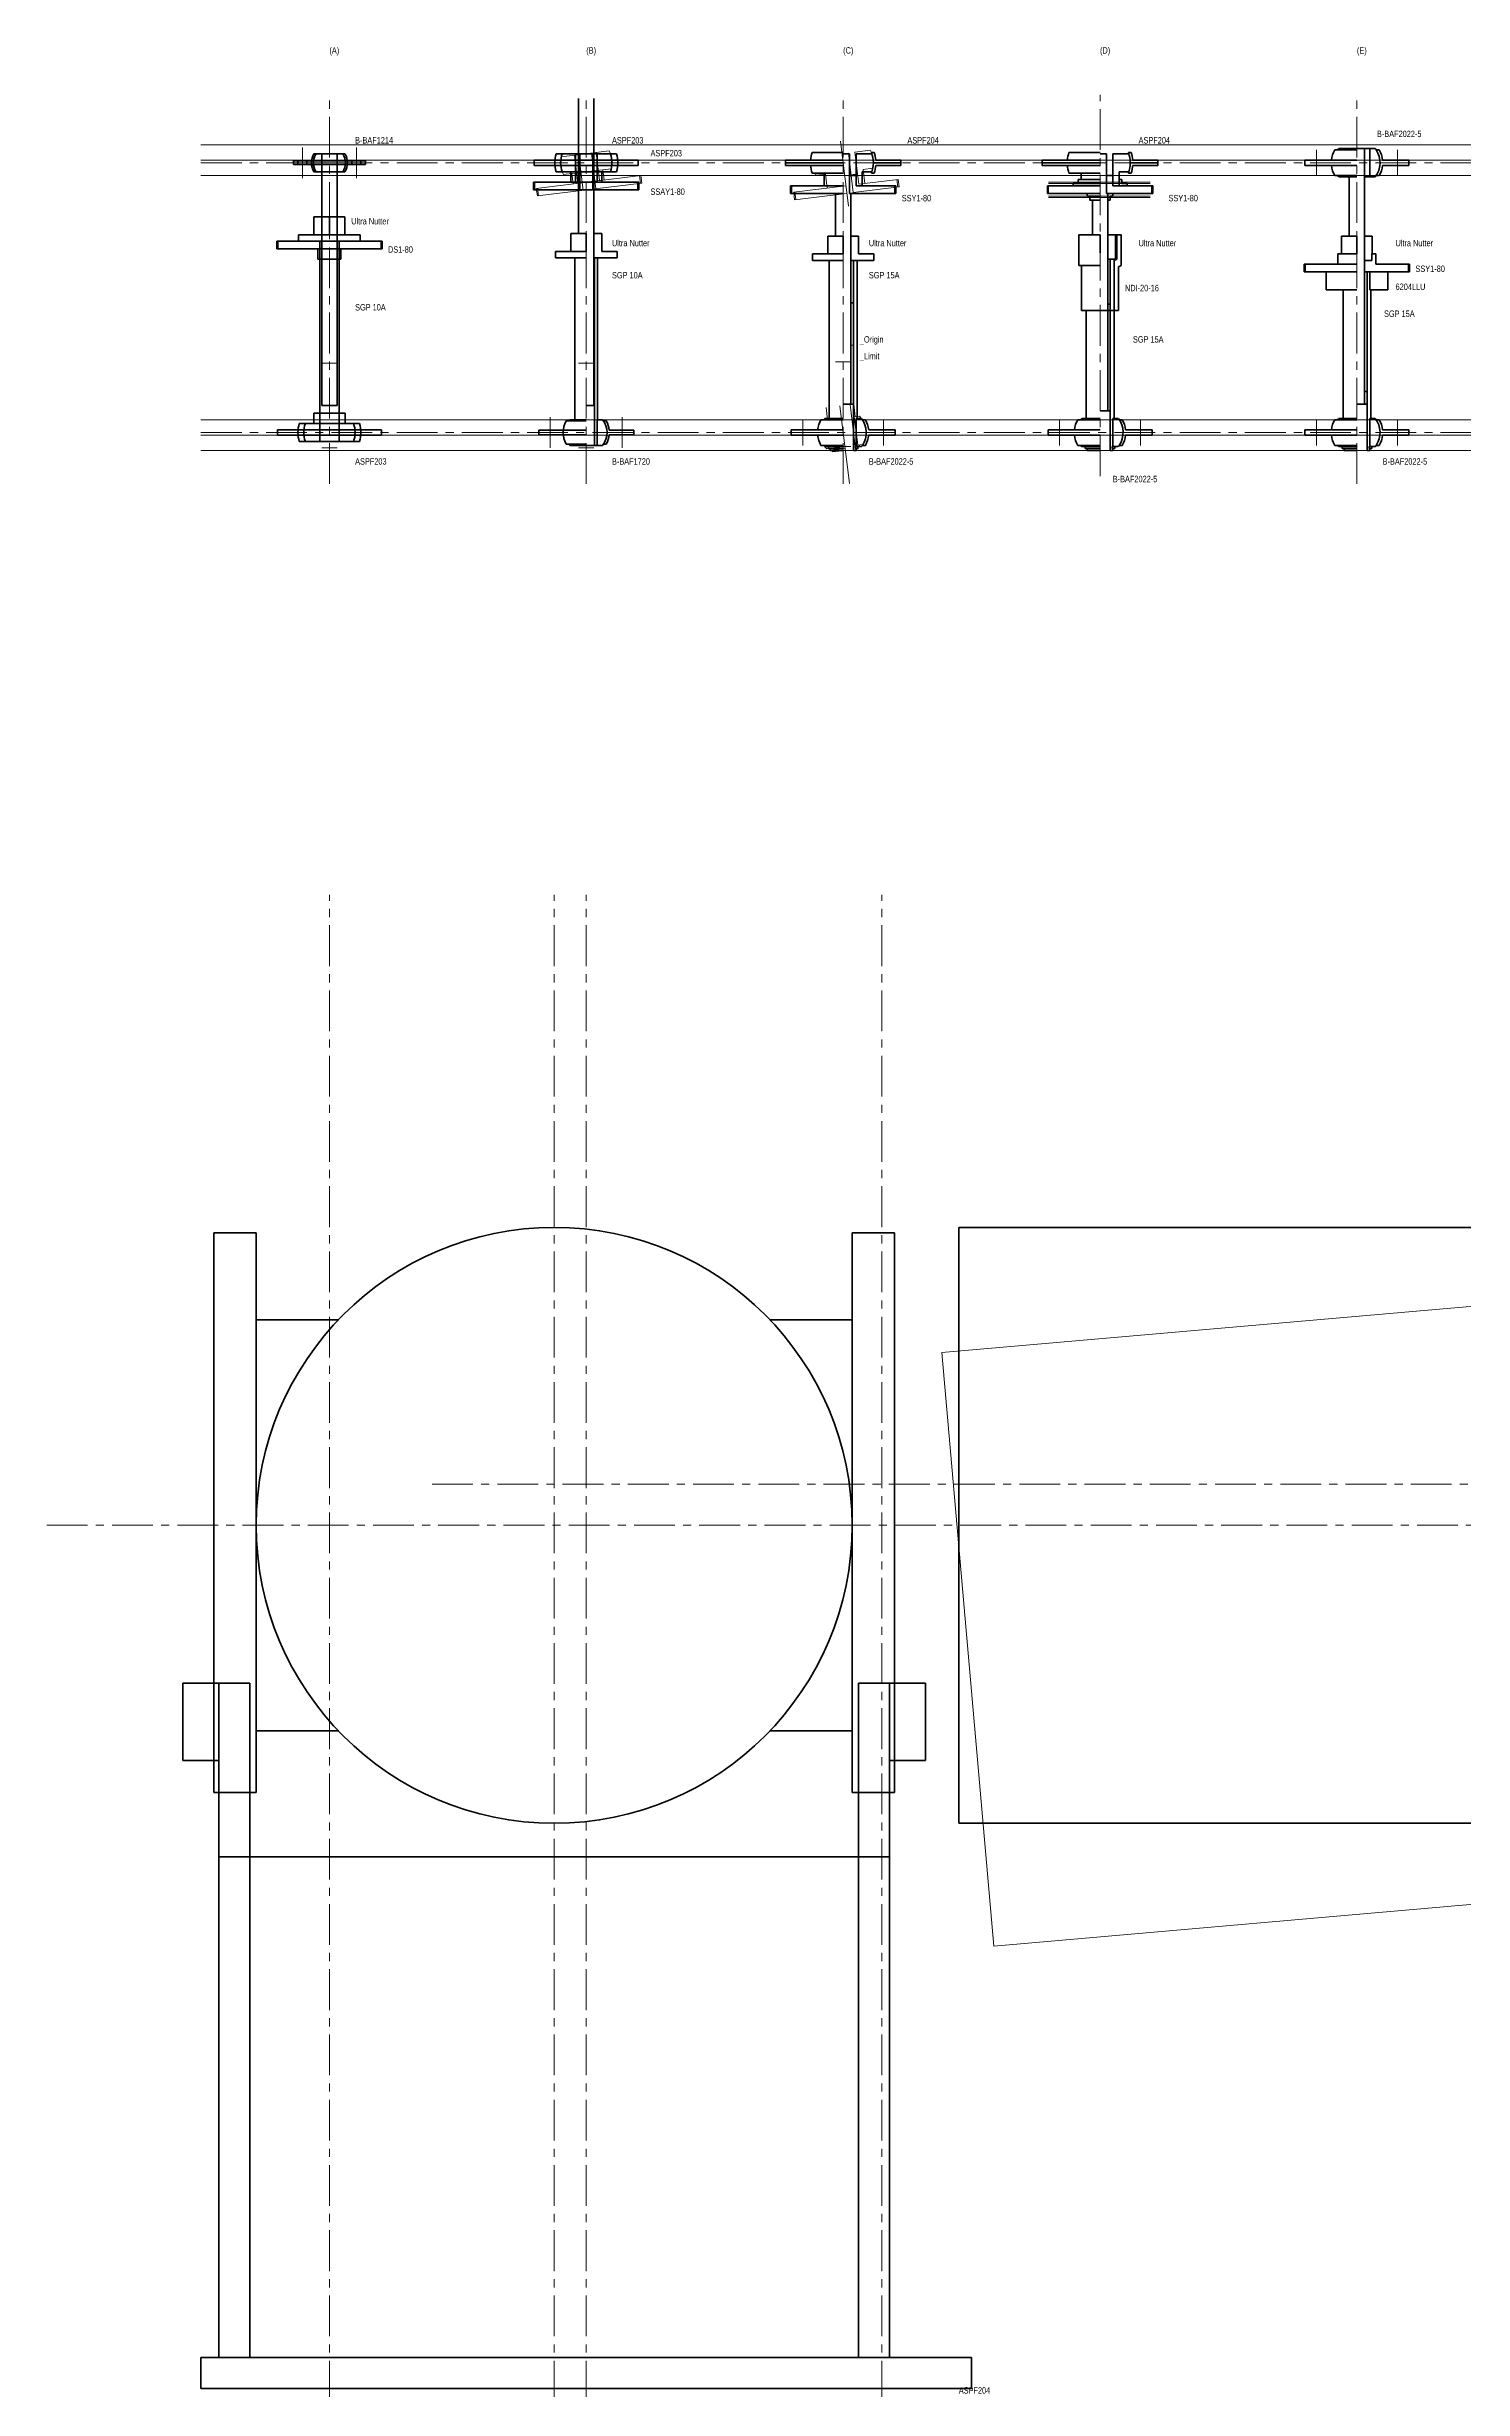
# Model space of a CAD drawing. Header units: millimetres. Extents: x -1420 to 3820, y -1530 to 1893.
# Drawn here: x -1420 to -317, y -23 to 1800 of the extents above; entities that cross this region are included whole.
import ezdxf

# ---------------------------------------------------------------- set-up
doc = ezdxf.new("R2010")
doc.units = ezdxf.units.MM
doc.linetypes.add('CENTER', pattern=[50.8, 31.75, -6.35, 6.35, -6.35])
doc.layers.get('0').update_dxf_attribs({"linetype": 'CONTINUOUS', "lineweight": 0})
for name, color, linetype, lineweight in [('AUX', 1, 'CONTINUOUS', 18), ('CENTER', 7, 'CENTER', 18), ('CONTOUR', 7, 'CONTINUOUS', 35)]:
    doc.layers.add(name, color=color, linetype=linetype, lineweight=lineweight)
doc.styles.get("Standard").update_dxf_attribs({"font": 'txt', "width": 0.75})

msp = doc.modelspace()

# ---------------------------------------------------------------- linework, layer by layer
at = {"layer": 'AUX'}
for p, q in [((-1300, 1724), (100, 1724)), ((-1019.4, 1714.7), (-982.3, 1719.2)), ((-1006.6, 1694.1), (-1009.3, 1715.9)), ((-1002.4, 1688.5), (-1005.8, 1716.3)), ((-992.5, 1689.8), (-995.9, 1717.6)), ((-989.7, 1696.1), (-992.4, 1718)), ((-802.1, 1726.9), (-795.9, 1676.3)), ((-800.9, 1716.9), (-795.9, 1717.6)), ((-792.1, 1686.8), (-795.9, 1717.6)), ((-790.9, 1718.2), (-778.6, 1719.7)), ((-787.9, 1693.4), (-790.9, 1718.2)), ((-1300, 1712), (100, 1712)), ((-1300, 1700), (100, 1700)), ((-1038.9, 1690.1), (-957.5, 1700.1)), ((-1017.7, 1700.8), (-980.6, 1705.3)), ((-1010.2, 1693.6), (-1011.2, 1701.6)), ((-1010.2, 1693.6), (-986.1, 1696.6)), ((-1008.1, 1702), (-990.2, 1704.1)), ((-986.1, 1696.6), (-987.1, 1704.5)), ((-957.7, 1694), (-958.5, 1700)), ((-956.7, 1694.2), (-957.5, 1700.1)), ((-813.8, 1701.2), (-821.4, 1700.3)), ((-812.5, 1690.3), (-813.8, 1701.2)), ((-793.8, 1700.7), (-788.9, 1701.3)), ((-787.9, 1693.4), (-757.1, 1697.1)), ((-784.5, 1704.9), (-776.9, 1705.8)), ((-783.1, 1693.9), (-784.5, 1704.9)), ((-757.4, 1691.1), (-758.1, 1697)), ((-756.4, 1691.2), (-757.1, 1697.1)), ((-1038.1, 1684.2), (-1038.9, 1690.1)), ((-1038.1, 1684.2), (-956.7, 1694.2)), ((-1037.1, 1684.3), (-1037.9, 1690.2)), ((-838.5, 1687.1), (-797.8, 1692.1)), ((-837.8, 1681.2), (-838.5, 1687.1)), ((-837.8, 1681.2), (-797.1, 1686.2)), ((-836.8, 1681.3), (-837.5, 1687.3)), ((-792.1, 1686.8), (-756.4, 1691.2)), ((-640, 1695), (-561, 1695)), ((-640, 1694), (-561, 1694)), ((-640, 1684), (-561, 1684)), ((-640, 1683), (-561, 1683)), ((-1194, 1554), (-1206, 1554)), ((-994, 1554), (-1006, 1554)), ((-794, 1555), (-806, 1555)), ((-794, 1568), (-792, 1568)), ((-812.2, 1510), (-813.3, 1519.5)), ((-795.1, 1460.3), (-802.6, 1520.8)), ((-790.4, 1487.1), (-794.6, 1521.8)), ((-790.6, 1512.2), (-791.8, 1522.2)), ((-1300, 1510), (100, 1510)), ((-1300, 1498), (100, 1498)), ((-808.8, 1510), (-801.3, 1510.9)), ((-791.4, 1512.1), (-787.2, 1512.7)), ((-788.7, 1490.3), (-791.4, 1512.1)), ((-1300, 1486), (100, 1486)), ((-1194, 1488), (-1206, 1488)), ((-994, 1488), (-1006, 1488)), ((-812.8, 1487.3), (-798.7, 1489.1)), ((-809.9, 1486.2), (-810.1, 1487.7)), ((-798.5, 1487.6), (-809.9, 1486.2)), ((-808.2, 1484.9), (-808.4, 1486.4)), ((-798.3, 1486.1), (-808.2, 1484.9)), ((-794, 1489), (-806, 1489)), ((-790.4, 1487.1), (-788.4, 1487.3)), ((-789.2, 1490.2), (-784.5, 1490.8)), ((-789, 1488.8), (-789.2, 1490.2)), ((-789, 1488.8), (-787.1, 1489)), ((-788.4, 1487.3), (-788.6, 1488.8)), ((-787.1, 1489), (-787.2, 1490.5)), ((1000.2, 934.5), (-723.2, 783.7)), ((-682.8, 321.5), (-723.2, 783.7)), ((1040.6, 472.2), (-682.8, 321.5))]:
    msp.add_line(p, q, dxfattribs=at)
for centre, radius, start, end in [((-1000, 1710), 20, 166.5127, 207.4873), ((-1000, 1710), 20, 346.5127, 27.4873), ((-800, 1710), 23.5, 349.6701, 384.3299), ((-800, 1710), 23.5, 199.9028, 204.3299), ((-800, 1500), 18, 333.251, 44.6699), ((-800, 1500), 18, 213.749, 224.6699), ((-800, 1500), 18, 329.3301, 333.251)]:
    msp.add_arc(centre, radius, start, end, dxfattribs=at)
at = {"layer": 'CENTER'}
for p, q in [((-1200, 1460), (-1200, 1760)), ((-1000, 1460), (-1000, 1760)), ((-800, 1460), (-800, 1760)), ((-600, 1466), (-600, 1763)), ((-400, 1460), (-400, 1760)), ((-1221, 1722), (-1221, 1698)), ((-1179, 1722), (-1179, 1698)), ((-431.5, 1720), (-431.5, 1700)), ((-368.5, 1720), (-368.5, 1700)), ((-1300, 1710), (100, 1710)), ((-1228, 1710), (-1172, 1710)), ((-1040, 1689), (-1040, 1695)), ((-960, 1689), (-960, 1695)), ((-840, 1686), (-840, 1692)), ((-760, 1686), (-760, 1692)), ((-640, 1686), (-640, 1692)), ((-560, 1686), (-560, 1692)), ((-1240, 1649), (-1240, 1643)), ((-1160, 1649), (-1160, 1643)), ((-440, 1625), (-440, 1631)), ((-360, 1625), (-360, 1631)), ((-1300, 1500), (100, 1500)), ((-1028, 1488), (-1028, 1512)), ((-972, 1488), (-972, 1512)), ((-831.5, 1490), (-831.5, 1510)), ((-768.5, 1490), (-768.5, 1510)), ((-631.5, 1490), (-631.5, 1510)), ((-568.5, 1490), (-568.5, 1510)), ((-431.5, 1490), (-431.5, 1510)), ((-368.5, 1490), (-368.5, 1510)), ((-1200, -287), (-1200, 1140)), ((-1025, -287), (-1025, 1140)), ((-1000, -287), (-1000, 1140)), ((-770, -287), (-770, 1140)), ((-1120, 681.2), (720, 681.2)), ((-1420, 649.2), (720, 649.2))]:
    msp.add_line(p, q, dxfattribs=at)
at = {"layer": 'CONTOUR'}
for p, q in [((-1006, 1655), (-1006, 1760)), ((-994, 1521), (-994, 1760)), ((-1212.1, 1717), (-1187.9, 1717)), ((-1206, 1717), (-1206, 1703)), ((-1206, 1716), (-1206, 1521)), ((-1194, 1717), (-1194, 1703)), ((-1194, 1716), (-1194, 1521)), ((-1023.5, 1717), (-976.5, 1717)), ((-1008.5, 1695), (-1008.5, 1717)), ((-1005, 1689), (-1005, 1717)), ((-995, 1689), (-995, 1717)), ((-991.5, 1695), (-991.5, 1717)), ((-824.2, 1718), (-800, 1718)), ((-800, 1717), (-795, 1717)), ((-795, 1686), (-795, 1717)), ((-790, 1692), (-790, 1717)), ((-790, 1717), (-777.6, 1717)), ((-777.9, 1718), (-775.8, 1718)), ((-624.2, 1718), (-600, 1718)), ((-600, 1717), (-595, 1717)), ((-595, 1686), (-595, 1717)), ((-590, 1692), (-590, 1717)), ((-590, 1717), (-577.6, 1717)), ((-577.9, 1718), (-575.8, 1718)), ((-417.3, 1720), (-400, 1720)), ((-414.2, 1721), (-390, 1721)), ((-394, 1522), (-394, 1721)), ((-390, 1721), (-390, 1699)), ((-390, 1721), (-385.8, 1721)), ((-385, 1720), (-382.7, 1720)), ((-1228, 1711.4), (-1228, 1708.6)), ((-1228, 1711.4), (-1172, 1711.4)), ((-1228, 1708.6), (-1172, 1708.6)), ((-1224.5, 1711.4), (-1224.5, 1708.6)), ((-1217.5, 1711.4), (-1217.5, 1708.6)), ((-1212.1, 1703), (-1187.9, 1703)), ((-1182.5, 1711.4), (-1182.5, 1708.6)), ((-1175.5, 1711.4), (-1175.5, 1708.6)), ((-1172, 1711.4), (-1172, 1708.6)), ((-1040.5, 1712), (-959.5, 1712)), ((-1040.5, 1708), (-1040.5, 1712)), ((-1040.5, 1708), (-959.5, 1708)), ((-1023.5, 1703), (-976.5, 1703)), ((-1012.1, 1695), (-1012.1, 1703)), ((-1009, 1703), (-991, 1703)), ((-987.8, 1695), (-987.8, 1703)), ((-959.5, 1708), (-959.5, 1712)), ((-845, 1708), (-845, 1712)), ((-845, 1712), (-800, 1712)), ((-845, 1710), (-800, 1710)), ((-845, 1708), (-800, 1708)), ((-824.2, 1702), (-800, 1702)), ((-814.8, 1692), (-814.8, 1702)), ((-795, 1700), (-790, 1700)), ((-785.2, 1692), (-785.2, 1703)), ((-785.2, 1703), (-777.6, 1703)), ((-777.9, 1702), (-775.8, 1702)), ((-755, 1710), (-776.5, 1710)), ((-774.6, 1712), (-755, 1712)), ((-774.6, 1708), (-755, 1708)), ((-755, 1708), (-755, 1712)), ((-645, 1712), (-600, 1712)), ((-645, 1708), (-645, 1712)), ((-645, 1710), (-600, 1710)), ((-645, 1708), (-600, 1708)), ((-624.2, 1702), (-600, 1702)), ((-617, 1694), (-617, 1697)), ((-617, 1697), (-600, 1697)), ((-614.8, 1697), (-614.8, 1702)), ((-595, 1700), (-590, 1700)), ((-585.2, 1692), (-585.2, 1703)), ((-585.2, 1703), (-577.6, 1703)), ((-585.2, 1697), (-583, 1697)), ((-583, 1694), (-583, 1697)), ((-577.9, 1702), (-575.8, 1702)), ((-555, 1710), (-576.5, 1710)), ((-574.6, 1712), (-555, 1712)), ((-574.6, 1708), (-555, 1708)), ((-555, 1708), (-555, 1712)), ((-440.5, 1712), (-440.5, 1708)), ((-440.5, 1712), (-400, 1712)), ((-440.5, 1708), (-400, 1708)), ((-417.3, 1700), (-400, 1700)), ((-414.2, 1699), (-400, 1699)), ((-406, 1653), (-406, 1699)), ((-394, 1699), (-385.8, 1699)), ((-385, 1700), (-382.7, 1700)), ((-380.1, 1712), (-359.5, 1712)), ((-380.1, 1708), (-359.5, 1708)), ((-359.5, 1712), (-359.5, 1708)), ((-1041, 1695), (-959, 1695)), ((-1041, 1689), (-1041, 1695)), ((-1041, 1689), (-959, 1689)), ((-1012.1, 1695), (-987.8, 1695)), ((-959, 1689), (-959, 1695)), ((-841, 1686), (-841, 1692)), ((-841, 1692), (-800, 1692)), ((-841, 1686), (-800, 1686)), ((-806, 1653), (-806, 1686)), ((-795, 1686), (-759, 1686)), ((-794, 1522), (-794, 1686)), ((-790, 1692), (-759, 1692)), ((-759, 1686), (-759, 1692)), ((-641, 1686), (-641, 1692)), ((-641, 1692), (-600, 1692)), ((-641, 1686), (-600, 1686)), ((-621, 1694), (-600, 1694)), ((-621, 1692), (-621, 1694)), ((-610, 1684), (-610, 1686)), ((-610, 1684), (-600, 1684)), ((-608, 1681), (-608, 1684)), ((-608, 1681), (-600, 1681)), ((-606, 1654), (-606, 1681)), ((-595, 1686), (-559, 1686)), ((-594, 1517), (-594, 1686)), ((-594, 1681), (-592, 1681)), ((-592, 1684), (-590, 1684)), ((-592, 1681), (-592, 1684)), ((-590, 1692), (-559, 1692)), ((-590, 1684), (-590, 1686)), ((-583, 1694), (-579, 1694)), ((-579, 1692), (-579, 1694)), ((-559, 1686), (-559, 1692)), ((-1212, 1668), (-1212, 1654)), ((-1188, 1668), (-1212, 1668)), ((-1200, 1668), (-1200, 1654)), ((-1188, 1668), (-1188, 1654)), ((-1159, 1649), (-1241, 1649)), ((-1241, 1649), (-1241, 1643)), ((-1159, 1643), (-1241, 1643)), ((-1176, 1654), (-1224, 1654)), ((-1224, 1654), (-1224, 1649)), ((-1209, 1643), (-1209, 1635)), ((-1207.5, 1649), (-1207.5, 1493)), ((-1192.5, 1649), (-1192.5, 1493)), ((-1191, 1643), (-1191, 1635)), ((-1176, 1654), (-1176, 1649)), ((-1159, 1649), (-1159, 1643)), ((-1012, 1655), (-1012, 1641)), ((-1000, 1655), (-1012, 1655)), ((-1000, 1655), (-1000, 1641)), ((-988, 1655), (-994, 1655)), ((-988, 1655), (-988, 1641)), ((-812, 1653), (-812, 1639)), ((-800, 1653), (-812, 1653)), ((-800, 1653), (-800, 1639)), ((-788, 1653), (-794, 1653)), ((-788, 1653), (-788, 1639)), ((-600, 1654), (-616.5, 1654)), ((-616.5, 1630), (-616.5, 1654)), ((-600, 1654), (-600, 1640)), ((-583.5, 1654), (-594, 1654)), ((-588, 1654), (-588, 1635)), ((-587, 1635), (-587, 1654)), ((-583.5, 1630), (-583.5, 1654)), ((-412, 1653), (-412, 1639)), ((-400, 1653), (-412, 1653)), ((-400, 1653), (-400, 1639)), ((-388, 1653), (-394, 1653)), ((-388, 1653), (-388, 1639)), ((-1191, 1635), (-1209, 1635)), ((-1024, 1641), (-1024, 1636)), ((-1000, 1641), (-1024, 1641)), ((-1024, 1636), (-1000, 1636)), ((-1008.8, 1510), (-1008.8, 1636)), ((-994, 1636), (-976, 1636)), ((-993.7, 1490), (-993.7, 1636)), ((-991.2, 1510), (-991.2, 1636)), ((-976, 1641), (-988, 1641)), ((-976, 1641), (-976, 1636)), ((-824, 1639), (-824, 1634)), ((-800, 1639), (-824, 1639)), ((-824, 1634), (-800, 1634)), ((-810.8, 1511), (-810.8, 1634)), ((-794, 1634), (-776, 1634)), ((-792, 1486), (-792, 1634)), ((-789.2, 1511), (-789.2, 1634)), ((-776, 1639), (-788, 1639)), ((-776, 1639), (-776, 1634)), ((-600, 1630), (-616.5, 1630)), ((-614.5, 1595), (-614.5, 1630)), ((-594, 1635), (-588, 1635)), ((-592, 1486), (-592, 1635)), ((-589.1, 1511), (-589.1, 1635)), ((-589.1, 1634), (-587, 1635)), ((-583.5, 1630), (-585.5, 1629)), ((-585.5, 1595), (-585.5, 1629)), ((-441, 1625), (-441, 1631)), ((-441, 1631), (-400, 1631)), ((-441, 1625), (-400, 1625)), ((-424, 1611), (-424, 1625)), ((-414.8, 1631), (-414.8, 1639)), ((-414.8, 1639), (-400, 1639)), ((-400, 1639), (-412, 1639)), ((-394, 1634), (-388.3, 1634)), ((-394, 1625), (-359, 1625)), ((-392, 1486), (-392, 1625)), ((-390, 1611), (-390, 1625)), ((-388, 1639), (-388.3, 1639)), ((-388.3, 1634), (-388.3, 1639)), ((-388, 1639), (-385.2, 1639)), ((-385.2, 1631), (-385.2, 1639)), ((-385.2, 1631), (-359, 1631)), ((-376, 1611), (-376, 1625)), ((-359, 1625), (-359, 1631)), ((-424, 1611), (-400, 1611)), ((-410.8, 1511), (-410.8, 1611)), ((-376, 1611), (-390, 1611)), ((-389.2, 1511), (-389.2, 1611)), ((-794, 1601), (-792, 1601)), ((-585.5, 1595), (-614.5, 1595)), ((-610.8, 1511), (-610.8, 1595)), ((-594, 1600), (-592, 1600)), ((-392, 1532), (-394, 1532)), ((-1187.8, 1515), (-1212.2, 1515)), ((-1212.2, 1515), (-1212.2, 1507)), ((-1194, 1521), (-1206, 1521)), ((-1187.8, 1515), (-1187.8, 1507)), ((-994, 1521), (-1000, 1521)), ((-792, 1522), (-800, 1522)), ((-592, 1517), (-600, 1517)), ((-392, 1522), (-400, 1522)), ((-1159.5, 1502), (-1240.5, 1502)), ((-1240.5, 1502), (-1240.5, 1498)), ((-1159.5, 1498), (-1240.5, 1498)), ((-1176.5, 1507), (-1223.5, 1507)), ((-1159.5, 1502), (-1159.5, 1498)), ((-1037, 1498.2), (-1037, 1501.8)), ((-1037, 1501.8), (-1000, 1501.8)), ((-1037, 1498.2), (-1000, 1498.2)), ((-1015.6, 1509), (-1013.5, 1509)), ((-1013.5, 1509), (-1000, 1509)), ((-1012.7, 1510), (-1000, 1510)), ((-991.5, 1490), (-991.5, 1510)), ((-991.5, 1510), (-991.2, 1510)), ((-991.2, 1510), (-987.3, 1510)), ((-986.5, 1509), (-984.4, 1509)), ((-982.1, 1501.8), (-963, 1501.8)), ((-982.1, 1498.2), (-963, 1498.2)), ((-963, 1498.2), (-963, 1501.8)), ((-840.5, 1498), (-840.5, 1502)), ((-840.5, 1502), (-800, 1502)), ((-840.5, 1498), (-800, 1498)), ((-817.3, 1510), (-800, 1510)), ((-814.2, 1511), (-800, 1511)), ((-790, 1511), (-785.8, 1511)), ((-790, 1489), (-790, 1511)), ((-785, 1510), (-782.7, 1510)), ((-780.1, 1502), (-759.5, 1502)), ((-780.1, 1498), (-759.5, 1498)), ((-759.5, 1498), (-759.5, 1502)), ((-640.5, 1498), (-640.5, 1502)), ((-640.5, 1502), (-600, 1502)), ((-640.5, 1498), (-600, 1498)), ((-617.3, 1510), (-600, 1510)), ((-614.2, 1511), (-600, 1511)), ((-590, 1511), (-585.8, 1511)), ((-590, 1489), (-590, 1511)), ((-585, 1510), (-582.7, 1510)), ((-580.1, 1502), (-559.5, 1502)), ((-580.1, 1498), (-559.5, 1498)), ((-559.5, 1502), (-559.5, 1498)), ((-440.5, 1498), (-440.5, 1502)), ((-440.5, 1502), (-400, 1502)), ((-440.5, 1498), (-400, 1498)), ((-417.3, 1510), (-400, 1510)), ((-414.2, 1511), (-400, 1511)), ((-390, 1511), (-385.8, 1511)), ((-390, 1489), (-390, 1511)), ((-385, 1510), (-382.7, 1510)), ((-380.1, 1502), (-359.5, 1502)), ((-380.1, 1498), (-359.5, 1498)), ((-359.5, 1498), (-359.5, 1502)), ((-1176.5, 1493), (-1223.5, 1493)), ((-1015.6, 1491), (-1013.5, 1491)), ((-1013.5, 1491), (-1000, 1491)), ((-1012.7, 1490), (-987.3, 1490)), ((-986.5, 1491), (-984.4, 1491)), ((-817.3, 1490), (-800, 1490)), ((-814.2, 1489), (-800, 1489)), ((-811.5, 1487.5), (-811.5, 1489)), ((-800, 1487.5), (-811.5, 1487.5)), ((-810, 1486), (-810, 1487.5)), ((-800, 1486), (-810, 1486)), ((-792, 1486), (-790, 1486)), ((-790.5, 1487.5), (-790.5, 1489)), ((-790.5, 1489), (-785.8, 1489)), ((-790.5, 1487.5), (-788.5, 1487.5)), ((-790, 1486), (-790, 1487.5)), ((-788.5, 1487.5), (-788.5, 1489)), ((-785, 1490), (-782.7, 1490)), ((-617.3, 1490), (-600, 1490)), ((-614.2, 1489), (-600, 1489)), ((-611.5, 1487.5), (-611.5, 1489)), ((-600, 1487.5), (-611.5, 1487.5)), ((-610, 1486), (-610, 1487.5)), ((-600, 1486), (-610, 1486)), ((-592, 1486), (-590, 1486)), ((-590.5, 1487.5), (-590.5, 1489)), ((-590.5, 1489), (-585.8, 1489)), ((-590.5, 1487.5), (-588.5, 1487.5)), ((-590, 1486), (-590, 1487.5)), ((-588.5, 1487.5), (-588.5, 1489)), ((-585, 1490), (-582.7, 1490)), ((-417.3, 1490), (-400, 1490)), ((-414.2, 1489), (-400, 1489)), ((-411.5, 1487.5), (-411.5, 1489)), ((-400, 1487.5), (-411.5, 1487.5)), ((-410, 1486), (-410, 1487.5)), ((-400, 1486), (-410, 1486)), ((-392, 1486), (-390, 1486)), ((-390.5, 1487.5), (-390.5, 1489)), ((-390.5, 1489), (-385.8, 1489)), ((-390.5, 1487.5), (-388.5, 1487.5)), ((-390, 1486), (-390, 1487.5)), ((-388.5, 1487.5), (-388.5, 1489)), ((-385, 1490), (-382.7, 1490)), ((-1257, 876.8), (-1290, 876.8)), ((-1290, 441.2), (-1290, 876.8)), ((-1257, 441.2), (-1257, 876.8)), ((-793, 876.8), (-760, 876.8)), ((-793, 441.2), (-793, 876.8)), ((-760, 441.2), (-760, 876.8)), ((-710, 417.2), (-710, 881.2)), ((1020, 881.2), (-710, 881.2)), ((-1257, 809.2), (-1193, 809.2)), ((-857, 809.2), (-793, 809.2)), ((-1314, 466.2), (-1314, 526.2)), ((-1262, 526.2), (-1314, 526.2)), ((-1286, 1.2), (-1286, 526.2)), ((-1262, 1.2), (-1262, 526.2)), ((-736, 526.2), (-788, 526.2)), ((-788, 1.2), (-788, 526.2)), ((-764, 1.2), (-764, 526.2)), ((-736, 466.2), (-736, 526.2)), ((-1257, 489.2), (-1193, 489.2)), ((-857, 489.2), (-793, 489.2)), ((-1286, 466.2), (-1314, 466.2)), ((-736, 466.2), (-764, 466.2)), ((-1290, 441.2), (-1257, 441.2)), ((-760, 441.2), (-793, 441.2)), ((1020, 417.2), (-710, 417.2)), ((-1286, 391.2), (-764, 391.2)), ((-1300, 1.2), (-700, 1.2)), ((-1300, -22.8), (-1300, 1.2)), ((-700, -22.8), (-700, 1.2)), ((-1300, -22.8), (-700, -22.8))]:
    msp.add_line(p, q, dxfattribs=at)
msp.add_circle((-1025, 649.2), 232, dxfattribs=at)
for centre, radius, start, end in [((-1200, 1710), 14, 150, 210), ((-1200, 1710), 12.5, 145.9442, 214.0558), ((-1200, 1710), 12.5, 325.9442, 34.0558), ((-1200, 1710), 14, 330, 30), ((-1000, 1710), 24.5, 163.3985, 196.6015), ((-1000, 1710), 20, 159.5127, 200.4873), ((-1000, 1710), 20, 339.5127, 20.4873), ((-1000, 1710), 24.5, 343.3985, 16.6015), ((-800, 1710), 25.5, 161.7161, 175.5016), ((-800, 1710), 23.5, 340.0972, 379.9028), ((-800, 1710), 25.5, 4.4984, 18.2839), ((-600, 1710), 25.5, 161.7161, 175.5016), ((-600, 1710), 23.5, 340.0972, 379.9028), ((-600, 1710), 25.5, 4.4984, 18.2839), ((-400, 1710), 20, 150, 174.2608), ((-400, 1710), 18, 142.3301, 146.251), ((-400, 1710), 18, 33.749, 37.6699), ((-400, 1710), 18, 322.3301, 33.749), ((-400, 1710), 20, 5.7392, 30), ((-800, 1710), 25.5, 184.4984, 198.2839), ((-800, 1710), 25.5, 341.7161, 355.5016), ((-600, 1710), 25.5, 184.4984, 198.2839), ((-600, 1710), 25.5, 341.7161, 355.5016), ((-400, 1710), 20, 185.7392, 210), ((-400, 1710), 18, 213.749, 217.6699), ((-400, 1710), 20, 330, 354.2608), ((-1200, 1500), 24.5, 163.3985, 196.6015), ((-1200, 1500), 20, 159.5127, 200.4873), ((-1200, 1500), 20, 339.5127, 20.4873), ((-1200, 1500), 24.5, 343.3985, 16.6015), ((-1000, 1500), 18, 150, 210), ((-1000, 1500), 16.2, 141.8819, 146.251), ((-1000, 1500), 16.2, 321.8819, 398.1181), ((-1000, 1500), 18, 5.7392, 30), ((-1000, 1500), 18, 330, 354.2608), ((-800, 1500), 20, 150, 174.2608), ((-800, 1500), 20, 185.7392, 210), ((-800, 1500), 18, 142.3301, 146.251), ((-800, 1500), 18, 326.251, 37.6699), ((-800, 1500), 20, 5.7392, 30), ((-800, 1500), 20, 330, 354.2608), ((-600, 1500), 20, 150, 174.2608), ((-600, 1500), 20, 185.7392, 210), ((-600, 1500), 18, 142.3301, 146.251), ((-600, 1500), 18, 326.251, 37.6699), ((-600, 1500), 20, 5.7392, 30), ((-600, 1500), 20, 330, 354.2608), ((-400, 1500), 20, 150, 174.2608), ((-400, 1500), 20, 185.7392, 210), ((-400, 1500), 18, 142.3301, 146.251), ((-400, 1500), 18, 326.251, 37.6699), ((-400, 1500), 20, 5.7392, 30), ((-400, 1500), 20, 330, 354.2608), ((-1000, 1500), 16.2, 213.749, 218.1181), ((-800, 1500), 18, 213.749, 217.6699), ((-800, 1500), 18, 322.3301, 326.251), ((-600, 1500), 18, 213.749, 217.6699), ((-600, 1500), 18, 322.3301, 326.251), ((-400, 1500), 18, 213.749, 217.6699), ((-400, 1500), 18, 322.3301, 326.251)]:
    msp.add_arc(centre, radius, start, end, dxfattribs=at)

# ---------------------------------------------------------------- texts
at = {"char_height": 5, "attachment_point": 1}
for s, insert, width in [('(A)', (-1200, 1800), 7.778), ('(B)', (-1000, 1800), 7.222), ('(C)', (-800, 1800), 6.667), ('(D)', (-600, 1800), 7.222), ('(E)', (-400, 1800), 6.667), ('B-BAF2022-5', (-384.4, 1735), 43.333), ('B-BAF1214', (-1180, 1730), 33.889), ('ASPF203', (-980, 1730), 27.778), ('ASPF203', (-950, 1720), 27.778), ('ASPF204', (-750, 1730), 28.333), ('ASPF204', (-570, 1730), 28.333), ('SSAY1-80', (-950, 1690), 31.667), ('SSY1-80', (-754.4, 1685), 26.667), ('SSY1-80', (-546.7, 1685), 26.667), ('DS1-80', (-1154.4, 1645), 21.667), ('Ultra\\~Nutter', (-370, 1650), 41.528), ('SGP\\~10A', (-980, 1625), 27.083), ('SGP\\~15A', (-780, 1625), 27.083), ('SSY1-80', (-354.4, 1630), 26.667), ('NDI-20-16', (-580.6, 1615), 31.111), ('6204LLU', (-369.9, 1616), 26.667), ('SGP\\~10A', (-1180, 1600), 27.083), ('SGP\\~15A', (-378.9, 1595), 27.083), ('SGP\\~15A', (-574.4, 1575), 27.083), ('ASPF203', (-1180, 1480), 27.778), ('B-BAF1720', (-980, 1480), 34.444), ('B-BAF2022-5', (-780, 1480), 43.333), ('B-BAF2022-5', (-380, 1480), 43.333), ('B-BAF2022-5', (-590.1, 1466.3), 43.333)]:
    msp.add_mtext(s, dxfattribs=dict(at, insert=insert, width=width))
at = {"layer": 'AUX', "char_height": 5, "attachment_point": 1}
for s, insert, width in [('_Origin', (-787, 1575), 25), ('_Limit', (-787, 1562), 21.667)]:
    msp.add_mtext(s, dxfattribs=dict(at, insert=insert, width=width))
at = {"layer": 'CONTOUR', "char_height": 5, "attachment_point": 1}
for s, insert, width in [('Ultra\\~Nutter', (-1183, 1667), 41.528), ('Ultra\\~Nutter', (-980, 1650), 41.528), ('Ultra\\~Nutter', (-780, 1650), 41.528), ('Ultra\\~Nutter', (-570, 1650), 41.528), ('ASPF204', (-710, -21.8), 28.333)]:
    msp.add_mtext(s, dxfattribs=dict(at, insert=insert, width=width))

doc.saveas('drawing.dxf')
